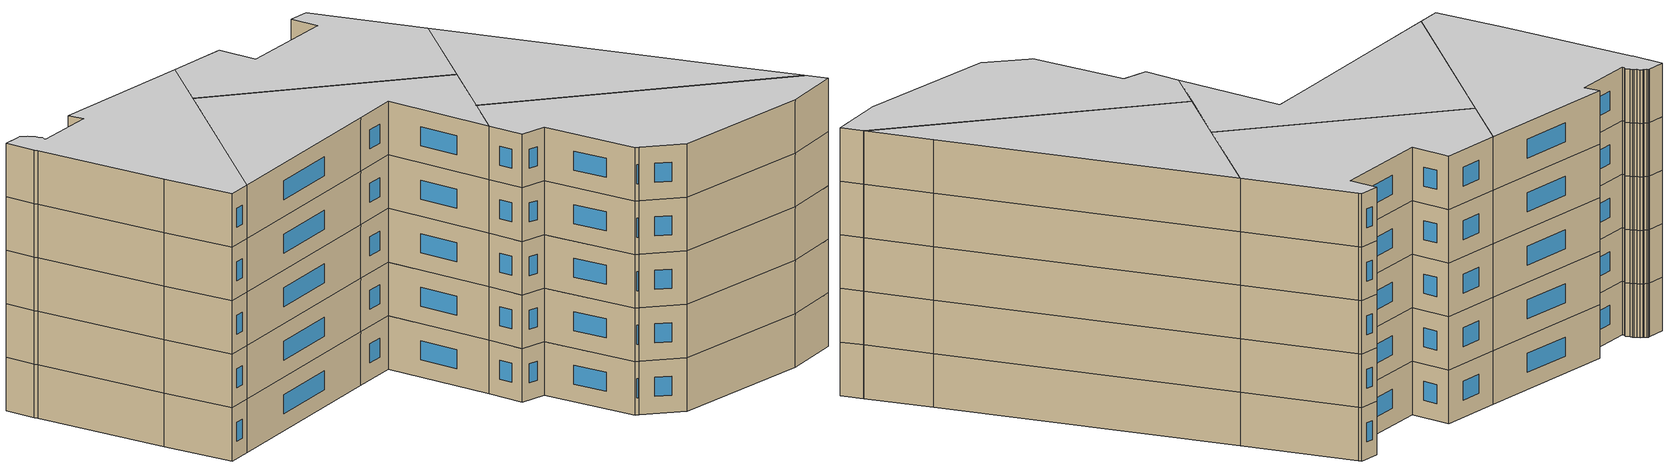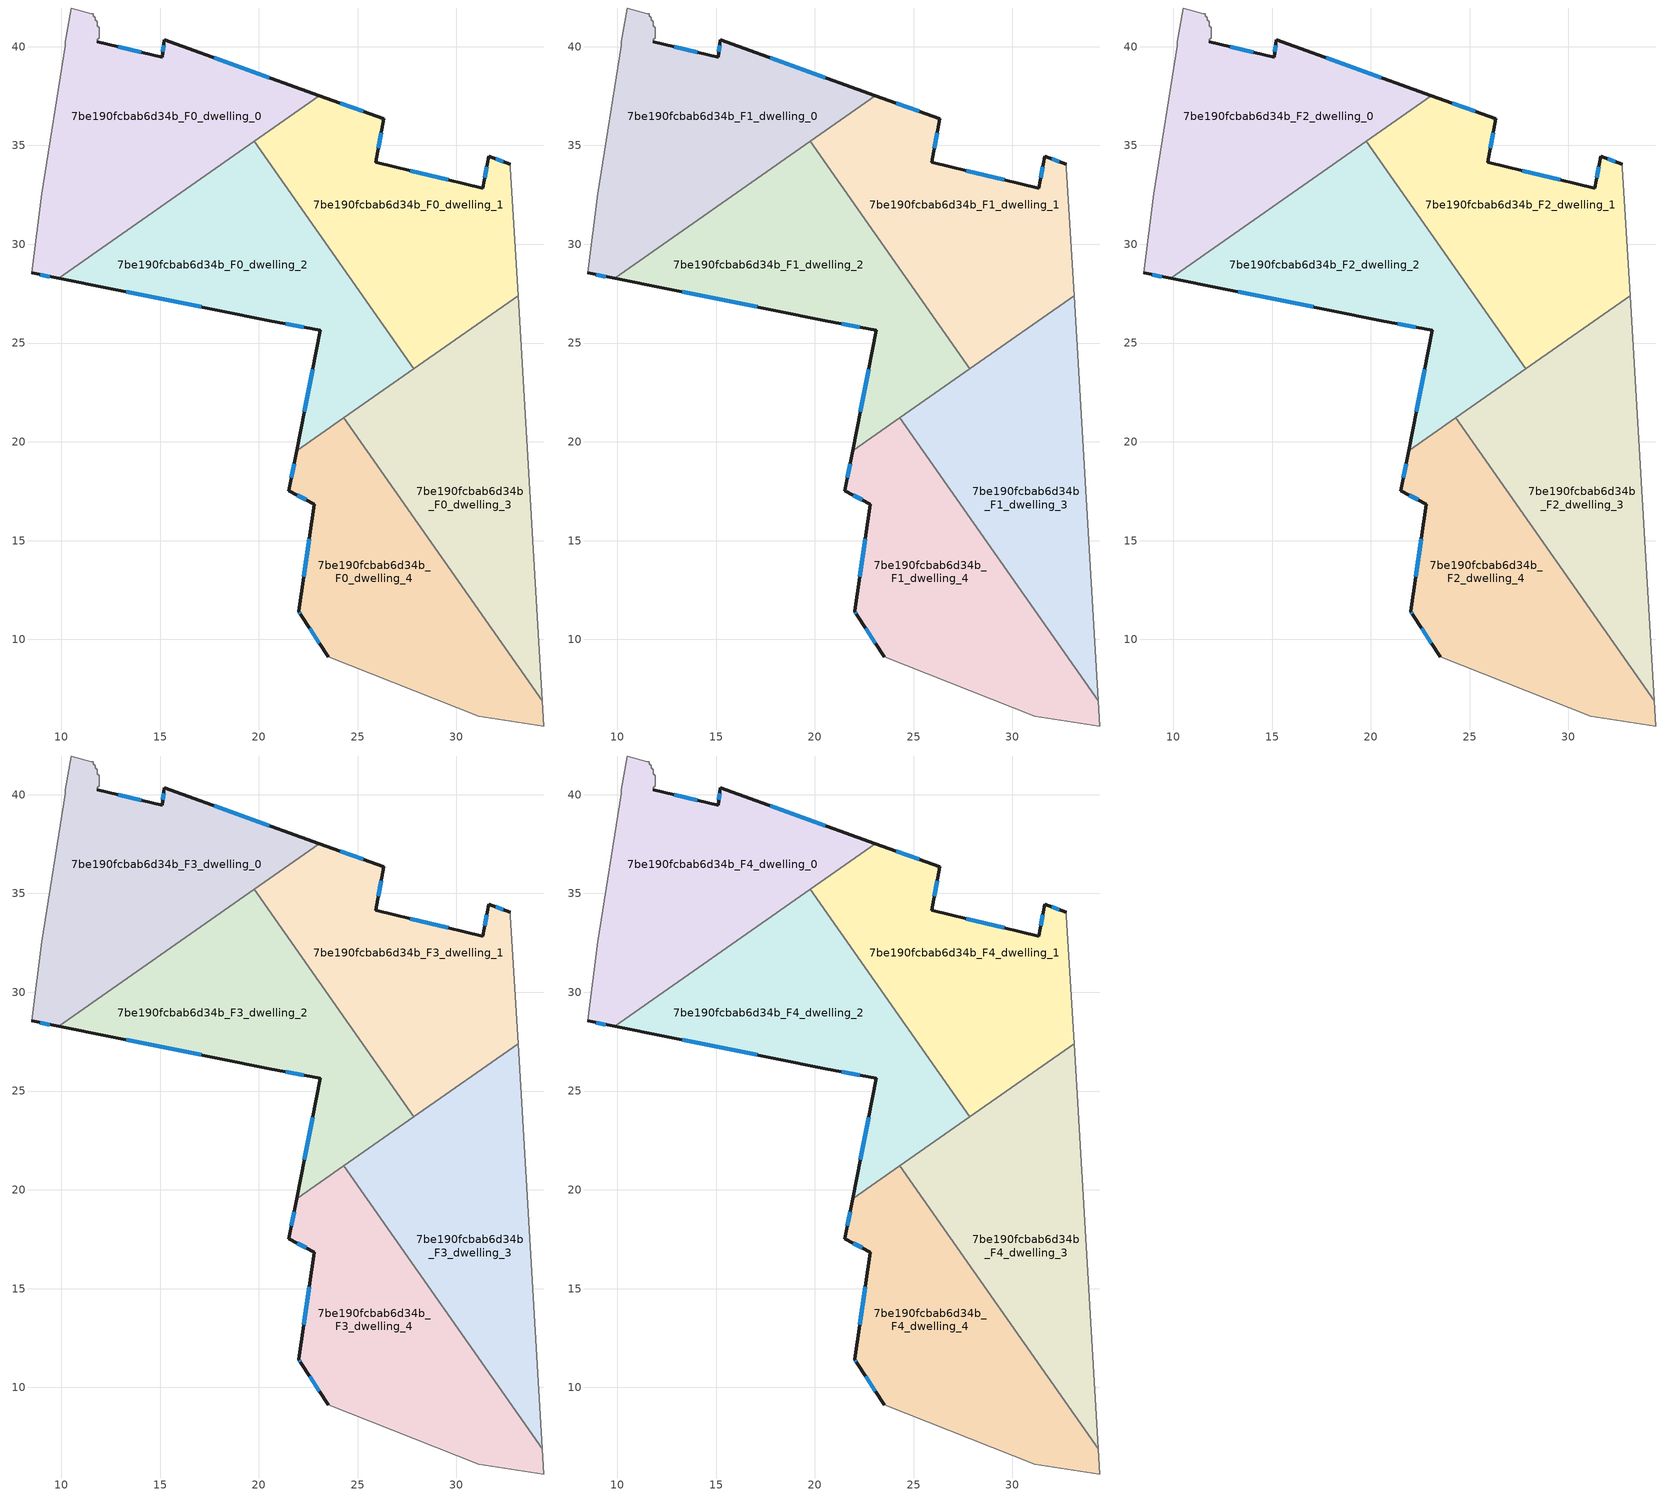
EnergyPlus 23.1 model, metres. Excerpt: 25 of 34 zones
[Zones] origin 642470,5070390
7be190fcbab6d34b_F0_dwelling_0
 floor ground (EU_floor_Construction): 23.06,37.52 9.87,28.27 8.51,28.55 9.01,32.55 10.21,40.05 10.21,40.25 10.51,41.96 11.52,41.66 11.61,41.66 11.61,41.55 11.71,41.45 11.71,41.35 11.81,41.25 11.81,41.05 11.91,40.95 11.91,40.85 11.92,40.75 11.92,40.45 11.81,40.35 11.81,40.25 15.12,39.45 15.22,40.35 z0
 wall outside (EU_wall_Construction): 23.06,37.52 15.22,40.35 15.12,39.45 11.81,40.25 / 8.51,28.55 9.87,28.27 z0:3
 wall adiabatic (EU_wall_Construction): 11.81,40.25 11.81,40.35 11.92,40.45 11.92,40.75 11.91,40.85 11.91,40.95 11.81,41.05 11.81,41.25 11.71,41.35 11.71,41.45 11.61,41.55 11.61,41.66 11.52,41.66 10.51,41.96 10.21,40.25 10.21,40.05 9.01,32.55 8.51,28.55 z0:3
 wall to 7be190fcbab6d34b_F0_dwelling_2 (EU_wall_Construction): 9.87,28.27 19.78,35.22 z0:3
 wall to 7be190fcbab6d34b_F0_dwelling_1 (EU_wall_Construction): 19.78,35.22 23.06,37.52 z0:3
 window (EU_Window_Construction): 14.05,39.71 12.88,39.99 / 15.18,40.06 15.15,39.74 / 20.53,38.43 17.75,39.44 / 8.95,28.46 9.43,28.36 z0.97:2.03
7be190fcbab6d34b_F0_dwelling_1
 floor ground (EU_floor_Construction): 31.63,34.44 32.73,34.04 32.73,33.84 33.12,27.4 27.84,23.71 19.78,35.22 23.06,37.52 26.32,36.35 25.92,34.14 31.33,32.84 z0
 wall outside (EU_wall_Construction): 32.73,34.04 31.63,34.44 31.33,32.84 25.92,34.14 26.32,36.35 23.06,37.52 z0:3
 wall adiabatic (EU_wall_Construction): 33.12,27.4 32.73,33.84 32.73,34.04 z0:3
 wall to 7be190fcbab6d34b_F0_dwelling_2 (EU_wall_Construction): 19.78,35.22 27.84,23.71 z0:3
 wall to 7be190fcbab6d34b_F0_dwelling_3 (EU_wall_Construction): 27.84,23.71 33.12,27.4 z0:3
 window (EU_Window_Construction): 29.58,33.26 27.67,33.73 / 31.53,33.93 31.42,33.36 / 32.37,34.17 31.98,34.31 / 25.27,36.73 24.12,37.14 / 26.05,34.85 26.19,35.64 z0.97:2.03
7be190fcbab6d34b_F0_dwelling_2
 floor ground (EU_floor_Construction): 19.78,35.22 27.84,23.71 21.91,19.55 23.12,25.64 20.52,26.14 9.87,28.27 z0
 wall outside (EU_wall_Construction): 9.87,28.27 20.52,26.14 23.12,25.64 21.91,19.55 z0:3
 wall to 7be190fcbab6d34b_F0_dwelling_4 (EU_wall_Construction): 21.91,19.55 24.31,21.23 z0:3
 wall to 7be190fcbab6d34b_F0_dwelling_3 (EU_wall_Construction): 24.31,21.23 27.84,23.71 z0:3
 window (EU_Window_Construction): 21.36,25.98 22.28,25.8 / 13.3,27.59 17.08,26.83 / 22.73,23.68 22.3,21.52 z0.97:2.03
7be190fcbab6d34b_F0_dwelling_3
 floor ground (EU_floor_Construction): 33.12,27.4 34.12,10.73 34.34,6.91 24.31,21.23 z0
 wall adiabatic (EU_wall_Construction): 34.34,6.91 34.12,10.73 33.12,27.4 z0:3
 wall to 7be190fcbab6d34b_F0_dwelling_4 (EU_wall_Construction): 24.31,21.23 34.34,6.91 z0:3
7be190fcbab6d34b_F0_dwelling_4
 floor ground (EU_floor_Construction): 24.31,21.23 34.34,6.91 34.42,5.62 31.12,6.12 23.51,9.13 22.12,11.26 22.01,11.43 22.82,16.83 21.52,17.53 21.91,19.55 z0
 wall outside (EU_wall_Construction): 21.91,19.55 21.52,17.53 22.82,16.83 22.01,11.43 22.12,11.26 23.51,9.13 z0:3
 wall adiabatic (EU_wall_Construction): 23.51,9.13 31.12,6.12 34.42,5.62 34.34,6.91 z0:3
 window (EU_Window_Construction): 22.57,10.57 23.07,9.82 / 22.05,11.37 22.09,11.31 / 22.56,15.09 22.27,13.17 / 21.93,17.31 22.4,17.06 / 21.79,18.9 21.64,18.19 z0.97:2.03
7be190fcbab6d34b_F1_dwelling_0
 floor to 7be190fcbab6d34b_F0_dwelling_0 (EU_floor_Construction): 23.06,37.52 9.87,28.27 8.51,28.55 9.01,32.55 10.21,40.05 10.21,40.25 10.51,41.96 11.52,41.66 11.61,41.66 11.61,41.55 11.71,41.45 11.71,41.35 11.81,41.25 11.81,41.05 11.91,40.95 11.91,40.85 11.92,40.75 11.92,40.45 11.81,40.35 11.81,40.25 15.12,39.45 15.22,40.35 z3
 wall outside (EU_wall_Construction): 23.06,37.52 15.22,40.35 15.12,39.45 11.81,40.25 / 8.51,28.55 9.87,28.27 z3:6
 wall adiabatic (EU_wall_Construction): 11.81,40.25 11.81,40.35 11.92,40.45 11.92,40.75 11.91,40.85 11.91,40.95 11.81,41.05 11.81,41.25 11.71,41.35 11.71,41.45 11.61,41.55 11.61,41.66 11.52,41.66 10.51,41.96 10.21,40.25 10.21,40.05 9.01,32.55 8.51,28.55 z3:6
 wall to 7be190fcbab6d34b_F1_dwelling_2 (EU_wall_Construction): 9.87,28.27 19.78,35.22 z3:6
 wall to 7be190fcbab6d34b_F1_dwelling_1 (EU_wall_Construction): 19.78,35.22 23.06,37.52 z3:6
 window (EU_Window_Construction): 14.05,39.71 12.88,39.99 / 15.18,40.06 15.15,39.74 / 20.53,38.43 17.75,39.44 / 8.95,28.46 9.43,28.36 z3.97:5.03
7be190fcbab6d34b_F1_dwelling_1
 floor to 7be190fcbab6d34b_F0_dwelling_1 (EU_floor_Construction): 31.63,34.44 32.73,34.04 32.73,33.84 33.12,27.4 27.84,23.71 19.78,35.22 23.06,37.52 26.32,36.35 25.92,34.14 31.33,32.84 z3
 wall outside (EU_wall_Construction): 32.73,34.04 31.63,34.44 31.33,32.84 25.92,34.14 26.32,36.35 23.06,37.52 z3:6
 wall adiabatic (EU_wall_Construction): 33.12,27.4 32.73,33.84 32.73,34.04 z3:6
 wall to 7be190fcbab6d34b_F1_dwelling_2 (EU_wall_Construction): 19.78,35.22 27.84,23.71 z3:6
 wall to 7be190fcbab6d34b_F1_dwelling_3 (EU_wall_Construction): 27.84,23.71 33.12,27.4 z3:6
 window (EU_Window_Construction): 29.58,33.26 27.67,33.73 / 31.53,33.93 31.42,33.36 / 32.37,34.17 31.98,34.31 / 25.27,36.73 24.12,37.14 / 26.05,34.85 26.19,35.64 z3.97:5.03
7be190fcbab6d34b_F1_dwelling_2
 floor to 7be190fcbab6d34b_F0_dwelling_2 (EU_floor_Construction): 19.78,35.22 27.84,23.71 21.91,19.55 23.12,25.64 20.52,26.14 9.87,28.27 z3
 wall outside (EU_wall_Construction): 9.87,28.27 20.52,26.14 23.12,25.64 21.91,19.55 z3:6
 wall to 7be190fcbab6d34b_F1_dwelling_4 (EU_wall_Construction): 21.91,19.55 24.31,21.23 z3:6
 wall to 7be190fcbab6d34b_F1_dwelling_3 (EU_wall_Construction): 24.31,21.23 27.84,23.71 z3:6
 window (EU_Window_Construction): 21.36,25.98 22.28,25.8 / 13.3,27.59 17.08,26.83 / 22.73,23.68 22.3,21.52 z3.97:5.03
7be190fcbab6d34b_F1_dwelling_3
 floor to 7be190fcbab6d34b_F0_dwelling_3 (EU_floor_Construction): 33.12,27.4 34.12,10.73 34.34,6.91 24.31,21.23 z3
 wall adiabatic (EU_wall_Construction): 34.34,6.91 34.12,10.73 33.12,27.4 z3:6
 wall to 7be190fcbab6d34b_F1_dwelling_4 (EU_wall_Construction): 24.31,21.23 34.34,6.91 z3:6
7be190fcbab6d34b_F1_dwelling_4
 floor to 7be190fcbab6d34b_F0_dwelling_4 (EU_floor_Construction): 24.31,21.23 34.34,6.91 34.42,5.62 31.12,6.12 23.51,9.13 22.12,11.26 22.01,11.43 22.82,16.83 21.52,17.53 21.91,19.55 z3
 wall outside (EU_wall_Construction): 21.91,19.55 21.52,17.53 22.82,16.83 22.01,11.43 22.12,11.26 23.51,9.13 z3:6
 wall adiabatic (EU_wall_Construction): 23.51,9.13 31.12,6.12 34.42,5.62 34.34,6.91 z3:6
 window (EU_Window_Construction): 22.57,10.57 23.07,9.82 / 22.05,11.37 22.09,11.31 / 22.56,15.09 22.27,13.17 / 21.93,17.31 22.4,17.06 / 21.79,18.9 21.64,18.19 z3.97:5.03
7be190fcbab6d34b_F2_dwelling_0
 floor to 7be190fcbab6d34b_F1_dwelling_0 (EU_floor_Construction): 23.06,37.52 9.87,28.27 8.51,28.55 9.01,32.55 10.21,40.05 10.21,40.25 10.51,41.96 11.52,41.66 11.61,41.66 11.61,41.55 11.71,41.45 11.71,41.35 11.81,41.25 11.81,41.05 11.91,40.95 11.91,40.85 11.92,40.75 11.92,40.45 11.81,40.35 11.81,40.25 15.12,39.45 15.22,40.35 z6
 wall outside (EU_wall_Construction): 23.06,37.52 15.22,40.35 15.12,39.45 11.81,40.25 / 8.51,28.55 9.87,28.27 z6:9
 wall adiabatic (EU_wall_Construction): 11.81,40.25 11.81,40.35 11.92,40.45 11.92,40.75 11.91,40.85 11.91,40.95 11.81,41.05 11.81,41.25 11.71,41.35 11.71,41.45 11.61,41.55 11.61,41.66 11.52,41.66 10.51,41.96 10.21,40.25 10.21,40.05 9.01,32.55 8.51,28.55 z6:9
 wall to 7be190fcbab6d34b_F2_dwelling_2 (EU_wall_Construction): 9.87,28.27 19.78,35.22 z6:9
 wall to 7be190fcbab6d34b_F2_dwelling_1 (EU_wall_Construction): 19.78,35.22 23.06,37.52 z6:9
 window (EU_Window_Construction): 14.05,39.71 12.88,39.99 / 15.18,40.06 15.15,39.74 / 20.53,38.43 17.75,39.44 / 8.95,28.46 9.43,28.36 z6.97:8.03
7be190fcbab6d34b_F2_dwelling_1
 floor to 7be190fcbab6d34b_F1_dwelling_1 (EU_floor_Construction): 31.63,34.44 32.73,34.04 32.73,33.84 33.12,27.4 27.84,23.71 19.78,35.22 23.06,37.52 26.32,36.35 25.92,34.14 31.33,32.84 z6
 wall outside (EU_wall_Construction): 32.73,34.04 31.63,34.44 31.33,32.84 25.92,34.14 26.32,36.35 23.06,37.52 z6:9
 wall adiabatic (EU_wall_Construction): 33.12,27.4 32.73,33.84 32.73,34.04 z6:9
 wall to 7be190fcbab6d34b_F2_dwelling_2 (EU_wall_Construction): 19.78,35.22 27.84,23.71 z6:9
 wall to 7be190fcbab6d34b_F2_dwelling_3 (EU_wall_Construction): 27.84,23.71 33.12,27.4 z6:9
 window (EU_Window_Construction): 29.58,33.26 27.67,33.73 / 31.53,33.93 31.42,33.36 / 32.37,34.17 31.98,34.31 / 25.27,36.73 24.12,37.14 / 26.05,34.85 26.19,35.64 z6.97:8.03
7be190fcbab6d34b_F2_dwelling_2
 floor to 7be190fcbab6d34b_F1_dwelling_2 (EU_floor_Construction): 19.78,35.22 27.84,23.71 21.91,19.55 23.12,25.64 20.52,26.14 9.87,28.27 z6
 wall outside (EU_wall_Construction): 9.87,28.27 20.52,26.14 23.12,25.64 21.91,19.55 z6:9
 wall to 7be190fcbab6d34b_F2_dwelling_4 (EU_wall_Construction): 21.91,19.55 24.31,21.23 z6:9
 wall to 7be190fcbab6d34b_F2_dwelling_3 (EU_wall_Construction): 24.31,21.23 27.84,23.71 z6:9
 window (EU_Window_Construction): 21.36,25.98 22.28,25.8 / 13.3,27.59 17.08,26.83 / 22.73,23.68 22.3,21.52 z6.97:8.03
7be190fcbab6d34b_F2_dwelling_3
 floor to 7be190fcbab6d34b_F1_dwelling_3 (EU_floor_Construction): 33.12,27.4 34.12,10.73 34.34,6.91 24.31,21.23 z6
 wall adiabatic (EU_wall_Construction): 34.34,6.91 34.12,10.73 33.12,27.4 z6:9
 wall to 7be190fcbab6d34b_F2_dwelling_4 (EU_wall_Construction): 24.31,21.23 34.34,6.91 z6:9
7be190fcbab6d34b_F2_dwelling_4
 floor to 7be190fcbab6d34b_F1_dwelling_4 (EU_floor_Construction): 24.31,21.23 34.34,6.91 34.42,5.62 31.12,6.12 23.51,9.13 22.12,11.26 22.01,11.43 22.82,16.83 21.52,17.53 21.91,19.55 z6
 wall outside (EU_wall_Construction): 21.91,19.55 21.52,17.53 22.82,16.83 22.01,11.43 22.12,11.26 23.51,9.13 z6:9
 wall adiabatic (EU_wall_Construction): 23.51,9.13 31.12,6.12 34.42,5.62 34.34,6.91 z6:9
 window (EU_Window_Construction): 22.57,10.57 23.07,9.82 / 22.05,11.37 22.09,11.31 / 22.56,15.09 22.27,13.17 / 21.93,17.31 22.4,17.06 / 21.79,18.9 21.64,18.19 z6.97:8.03
7be190fcbab6d34b_F3_dwelling_0
 floor to 7be190fcbab6d34b_F2_dwelling_0 (EU_floor_Construction): 23.06,37.52 9.87,28.27 8.51,28.55 9.01,32.55 10.21,40.05 10.21,40.25 10.51,41.96 11.52,41.66 11.61,41.66 11.61,41.55 11.71,41.45 11.71,41.35 11.81,41.25 11.81,41.05 11.91,40.95 11.91,40.85 11.92,40.75 11.92,40.45 11.81,40.35 11.81,40.25 15.12,39.45 15.22,40.35 z9
 wall outside (EU_wall_Construction): 23.06,37.52 15.22,40.35 15.12,39.45 11.81,40.25 / 8.51,28.55 9.87,28.27 z9:12
 wall adiabatic (EU_wall_Construction): 11.81,40.25 11.81,40.35 11.92,40.45 11.92,40.75 11.91,40.85 11.91,40.95 11.81,41.05 11.81,41.25 11.71,41.35 11.71,41.45 11.61,41.55 11.61,41.66 11.52,41.66 10.51,41.96 10.21,40.25 10.21,40.05 9.01,32.55 8.51,28.55 z9:12
 wall to 7be190fcbab6d34b_F3_dwelling_2 (EU_wall_Construction): 9.87,28.27 19.78,35.22 z9:12
 wall to 7be190fcbab6d34b_F3_dwelling_1 (EU_wall_Construction): 19.78,35.22 23.06,37.52 z9:12
 window (EU_Window_Construction): 14.05,39.71 12.88,39.99 / 15.18,40.06 15.15,39.74 / 20.53,38.43 17.75,39.44 / 8.95,28.46 9.43,28.36 z9.97:11.03
7be190fcbab6d34b_F3_dwelling_1
 floor to 7be190fcbab6d34b_F2_dwelling_1 (EU_floor_Construction): 31.63,34.44 32.73,34.04 32.73,33.84 33.12,27.4 27.84,23.71 19.78,35.22 23.06,37.52 26.32,36.35 25.92,34.14 31.33,32.84 z9
 wall outside (EU_wall_Construction): 32.73,34.04 31.63,34.44 31.33,32.84 25.92,34.14 26.32,36.35 23.06,37.52 z9:12
 wall adiabatic (EU_wall_Construction): 33.12,27.4 32.73,33.84 32.73,34.04 z9:12
 wall to 7be190fcbab6d34b_F3_dwelling_2 (EU_wall_Construction): 19.78,35.22 27.84,23.71 z9:12
 wall to 7be190fcbab6d34b_F3_dwelling_3 (EU_wall_Construction): 27.84,23.71 33.12,27.4 z9:12
 window (EU_Window_Construction): 29.58,33.26 27.67,33.73 / 31.53,33.93 31.42,33.36 / 32.37,34.17 31.98,34.31 / 25.27,36.73 24.12,37.14 / 26.05,34.85 26.19,35.64 z9.97:11.03
7be190fcbab6d34b_F3_dwelling_2
 floor to 7be190fcbab6d34b_F2_dwelling_2 (EU_floor_Construction): 19.78,35.22 27.84,23.71 21.91,19.55 23.12,25.64 20.52,26.14 9.87,28.27 z9
 wall outside (EU_wall_Construction): 9.87,28.27 20.52,26.14 23.12,25.64 21.91,19.55 z9:12
 wall to 7be190fcbab6d34b_F3_dwelling_4 (EU_wall_Construction): 21.91,19.55 24.31,21.23 z9:12
 wall to 7be190fcbab6d34b_F3_dwelling_3 (EU_wall_Construction): 24.31,21.23 27.84,23.71 z9:12
 window (EU_Window_Construction): 21.36,25.98 22.28,25.8 / 13.3,27.59 17.08,26.83 / 22.73,23.68 22.3,21.52 z9.97:11.03
7be190fcbab6d34b_F3_dwelling_3
 floor to 7be190fcbab6d34b_F2_dwelling_3 (EU_floor_Construction): 33.12,27.4 34.12,10.73 34.34,6.91 24.31,21.23 z9
 wall adiabatic (EU_wall_Construction): 34.34,6.91 34.12,10.73 33.12,27.4 z9:12
 wall to 7be190fcbab6d34b_F3_dwelling_4 (EU_wall_Construction): 24.31,21.23 34.34,6.91 z9:12
7be190fcbab6d34b_F3_dwelling_4
 floor to 7be190fcbab6d34b_F2_dwelling_4 (EU_floor_Construction): 24.31,21.23 34.34,6.91 34.42,5.62 31.12,6.12 23.51,9.13 22.12,11.26 22.01,11.43 22.82,16.83 21.52,17.53 21.91,19.55 z9
 wall outside (EU_wall_Construction): 21.91,19.55 21.52,17.53 22.82,16.83 22.01,11.43 22.12,11.26 23.51,9.13 z9:12
 wall adiabatic (EU_wall_Construction): 23.51,9.13 31.12,6.12 34.42,5.62 34.34,6.91 z9:12
 window (EU_Window_Construction): 22.57,10.57 23.07,9.82 / 22.05,11.37 22.09,11.31 / 22.56,15.09 22.27,13.17 / 21.93,17.31 22.4,17.06 / 21.79,18.9 21.64,18.19 z9.97:11.03
7be190fcbab6d34b_F4_dwelling_0
 floor to 7be190fcbab6d34b_F3_dwelling_0 (EU_floor_Construction): 23.06,37.52 9.87,28.27 8.51,28.55 9.01,32.55 10.21,40.05 10.21,40.25 10.51,41.96 11.52,41.66 11.61,41.66 11.61,41.55 11.71,41.45 11.71,41.35 11.81,41.25 11.81,41.05 11.91,40.95 11.91,40.85 11.92,40.75 11.92,40.45 11.81,40.35 11.81,40.25 15.12,39.45 15.22,40.35 z12
 wall outside (EU_wall_Construction): 23.06,37.52 15.22,40.35 15.12,39.45 11.81,40.25 / 8.51,28.55 9.87,28.27 z12:15
 wall adiabatic (EU_wall_Construction): 11.81,40.25 11.81,40.35 11.92,40.45 11.92,40.75 11.91,40.85 11.91,40.95 11.81,41.05 11.81,41.25 11.71,41.35 11.71,41.45 11.61,41.55 11.61,41.66 11.52,41.66 10.51,41.96 10.21,40.25 10.21,40.05 9.01,32.55 8.51,28.55 z12:15
 wall to 7be190fcbab6d34b_F4_dwelling_2 (EU_wall_Construction): 9.87,28.27 19.78,35.22 z12:15
 wall to 7be190fcbab6d34b_F4_dwelling_1 (EU_wall_Construction): 19.78,35.22 23.06,37.52 z12:15
 window (EU_Window_Construction): 14.05,39.71 12.88,39.99 / 15.18,40.06 15.15,39.74 / 20.53,38.43 17.75,39.44 / 8.95,28.46 9.43,28.36 z12.97:14.03
 ceiling to 7be190fcbab6d34b_F5_dwelling_0 (EU_floor_Construction): 23.06,37.52 15.22,40.35 15.12,39.45 11.81,40.25 11.81,40.35 11.92,40.45 11.92,40.75 11.91,40.85 11.91,40.95 11.81,41.05 11.81,41.25 11.71,41.35 11.71,41.45 11.61,41.55 11.61,41.66 11.52,41.66 10.51,41.96 10.21,40.25 10.21,40.05 9.01,32.55 8.51,28.55 9.87,28.27 z15
7be190fcbab6d34b_F4_dwelling_1
 floor to 7be190fcbab6d34b_F3_dwelling_1 (EU_floor_Construction): 31.63,34.44 32.73,34.04 32.73,33.84 33.12,27.4 27.84,23.71 19.78,35.22 23.06,37.52 26.32,36.35 25.92,34.14 31.33,32.84 z12
 wall outside (EU_wall_Construction): 32.73,34.04 31.63,34.44 31.33,32.84 25.92,34.14 26.32,36.35 23.06,37.52 z12:15
 wall adiabatic (EU_wall_Construction): 33.12,27.4 32.73,33.84 32.73,34.04 z12:15
 wall to 7be190fcbab6d34b_F4_dwelling_2 (EU_wall_Construction): 19.78,35.22 27.84,23.71 z12:15
 wall to 7be190fcbab6d34b_F4_dwelling_3 (EU_wall_Construction): 27.84,23.71 33.12,27.4 z12:15
 window (EU_Window_Construction): 29.58,33.26 27.67,33.73 / 31.53,33.93 31.42,33.36 / 32.37,34.17 31.98,34.31 / 25.27,36.73 24.12,37.14 / 26.05,34.85 26.19,35.64 z12.97:14.03
 ceiling to 7be190fcbab6d34b_F5_dwelling_1 (EU_floor_Construction): 33.12,27.4 32.73,33.84 32.73,34.04 31.63,34.44 31.33,32.84 25.92,34.14 26.32,36.35 23.06,37.52 19.78,35.22 27.84,23.71 z15
7be190fcbab6d34b_F4_dwelling_2
 floor to 7be190fcbab6d34b_F3_dwelling_2 (EU_floor_Construction): 19.78,35.22 27.84,23.71 21.91,19.55 23.12,25.64 20.52,26.14 9.87,28.27 z12
 wall outside (EU_wall_Construction): 9.87,28.27 20.52,26.14 23.12,25.64 21.91,19.55 z12:15
 wall to 7be190fcbab6d34b_F4_dwelling_4 (EU_wall_Construction): 21.91,19.55 24.31,21.23 z12:15
 wall to 7be190fcbab6d34b_F4_dwelling_3 (EU_wall_Construction): 24.31,21.23 27.84,23.71 z12:15
 window (EU_Window_Construction): 21.36,25.98 22.28,25.8 / 13.3,27.59 17.08,26.83 / 22.73,23.68 22.3,21.52 z12.97:14.03
 ceiling to 7be190fcbab6d34b_F5_dwelling_2 (EU_floor_Construction): 27.84,23.71 19.78,35.22 9.87,28.27 20.52,26.14 23.12,25.64 21.91,19.55 z15
7be190fcbab6d34b_F4_dwelling_3
 floor to 7be190fcbab6d34b_F3_dwelling_3 (EU_floor_Construction): 33.12,27.4 34.12,10.73 34.34,6.91 24.31,21.23 z12
 wall adiabatic (EU_wall_Construction): 34.34,6.91 34.12,10.73 33.12,27.4 z12:15
 wall to 7be190fcbab6d34b_F4_dwelling_4 (EU_wall_Construction): 24.31,21.23 34.34,6.91 z12:15
 ceiling to 7be190fcbab6d34b_F5_dwelling_3 (EU_floor_Construction): 34.34,6.91 34.12,10.73 33.12,27.4 24.31,21.23 z15
7be190fcbab6d34b_F4_dwelling_4
 floor to 7be190fcbab6d34b_F3_dwelling_4 (EU_floor_Construction): 24.31,21.23 34.34,6.91 34.42,5.62 31.12,6.12 23.51,9.13 22.12,11.26 22.01,11.43 22.82,16.83 21.52,17.53 21.91,19.55 z12
 wall outside (EU_wall_Construction): 21.91,19.55 21.52,17.53 22.82,16.83 22.01,11.43 22.12,11.26 23.51,9.13 z12:15
 wall adiabatic (EU_wall_Construction): 23.51,9.13 31.12,6.12 34.42,5.62 34.34,6.91 z12:15
 window (EU_Window_Construction): 22.57,10.57 23.07,9.82 / 22.05,11.37 22.09,11.31 / 22.56,15.09 22.27,13.17 / 21.93,17.31 22.4,17.06 / 21.79,18.9 21.64,18.19 z12.97:14.03
 ceiling to 7be190fcbab6d34b_F5_dwelling_4 (EU_floor_Construction): 34.42,5.62 34.34,6.91 24.31,21.23 21.91,19.55 21.52,17.53 22.82,16.83 22.01,11.43 22.12,11.26 23.51,9.13 31.12,6.12 z15
[Building]
EU S2 Campaign: North Axis=0; Terrain=City; Solar Distribution=FullExterior
[Site:Location]
Lyon-Bron: Latitude=45.75; Longitude=5; Time Zone=1; Elevation=198
[SizingPeriod:WeatherFileDays]
AnnualSizingPeriod: Begin Month=1; Begin Day of Month=1; End Month=12; End Day of Month=31; Day of Week for Start Day=Monday; Use Weather File Daylight Saving Period=No; Use Weather File Rain and Snow Indicators=No
[MATERIAL]
EU_InternalMass_Material: Roughness=MediumRough; Thickness=0.1; Conductivity=1; Density=1800; Specific Heat=900; Thermal Absorptance=0.9; Solar Absorptance=0.7; Visible Absorptance=0.7
[MATERIAL:NOMASS] Roughness=MediumRough; Thermal Absorptance=0.9; Solar Absorptance=0.7; Visible Absorptance=0.7
Name | Thermal Resistance
EU_wall_NoMass | 1.1366
EU_floor_NoMass | 1.85445
[WINDOWMATERIAL:SIMPLEGLAZINGSYSTEM]
EU_Window_SimpleGlazing: UFactor=2.60161; Solar Heat Gain Coefficient=0.76; Visible Transmittance=0.76
[CONSTRUCTION]
EU_wall_Construction: EU_wall_NoMass
EU_floor_Construction: EU_floor_NoMass
EU_InternalMass_Construction: EU_InternalMass_Material
EU_Window_Construction: EU_Window_SimpleGlazing
[ZONE] Type=1; Multiplier=1; Ceiling Height=autocalculate; Floor Area=autocalculate; Part of Total Floor Area=Yes
Name | Volume
7be190fcbab6d34b_F0_dwelling_0; 7be190fcbab6d34b_F1_dwelling_0; 7be190fcbab6d34b_F2_dwelling_0; 7be190fcbab6d34b_F3_dwelling_0; 7be190fcbab6d34b_F4_dwelling_0 | 282.303
7be190fcbab6d34b_F0_dwelling_1; 7be190fcbab6d34b_F1_dwelling_1; 7be190fcbab6d34b_F2_dwelling_1; 7be190fcbab6d34b_F3_dwelling_1; 7be190fcbab6d34b_F4_dwelling_1 | 282.285
7be190fcbab6d34b_F0_dwelling_2; 7be190fcbab6d34b_F1_dwelling_2; 7be190fcbab6d34b_F2_dwelling_2; 7be190fcbab6d34b_F3_dwelling_2; 7be190fcbab6d34b_F4_dwelling_2 | 282.275
7be190fcbab6d34b_F0_dwelling_3; 7be190fcbab6d34b_F1_dwelling_3; 7be190fcbab6d34b_F2_dwelling_3; 7be190fcbab6d34b_F3_dwelling_3; 7be190fcbab6d34b_F4_dwelling_3 | 282.281
7be190fcbab6d34b_F0_dwelling_4; 7be190fcbab6d34b_F1_dwelling_4; 7be190fcbab6d34b_F2_dwelling_4; 7be190fcbab6d34b_F3_dwelling_4; 7be190fcbab6d34b_F4_dwelling_4 | 282.326
[INTERNALMASS] Construction=EU_InternalMass_Construction
Name | Zone or ZoneList | Surface Area
7be190fcbab6d34b_F0_dwelling_0_EU_InternalMass | 7be190fcbab6d34b_F0_dwelling_0 | 94.1013
7be190fcbab6d34b_F0_dwelling_1_EU_InternalMass | 7be190fcbab6d34b_F0_dwelling_1 | 94.0954
7be190fcbab6d34b_F0_dwelling_2_EU_InternalMass | 7be190fcbab6d34b_F0_dwelling_2 | 94.0947
7be190fcbab6d34b_F0_dwelling_3_EU_InternalMass | 7be190fcbab6d34b_F0_dwelling_3 | 94.0976
7be190fcbab6d34b_F0_dwelling_4_EU_InternalMass | 7be190fcbab6d34b_F0_dwelling_4 | 94.1087
7be190fcbab6d34b_F1_dwelling_0_EU_InternalMass | 7be190fcbab6d34b_F1_dwelling_0 | 94.1013
7be190fcbab6d34b_F1_dwelling_1_EU_InternalMass | 7be190fcbab6d34b_F1_dwelling_1 | 94.0954
7be190fcbab6d34b_F1_dwelling_2_EU_InternalMass | 7be190fcbab6d34b_F1_dwelling_2 | 94.0947
7be190fcbab6d34b_F1_dwelling_3_EU_InternalMass | 7be190fcbab6d34b_F1_dwelling_3 | 94.0976
7be190fcbab6d34b_F1_dwelling_4_EU_InternalMass | 7be190fcbab6d34b_F1_dwelling_4 | 94.1087
7be190fcbab6d34b_F2_dwelling_0_EU_InternalMass | 7be190fcbab6d34b_F2_dwelling_0 | 94.1013
7be190fcbab6d34b_F2_dwelling_1_EU_InternalMass | 7be190fcbab6d34b_F2_dwelling_1 | 94.0954
7be190fcbab6d34b_F2_dwelling_2_EU_InternalMass | 7be190fcbab6d34b_F2_dwelling_2 | 94.0947
7be190fcbab6d34b_F2_dwelling_3_EU_InternalMass | 7be190fcbab6d34b_F2_dwelling_3 | 94.0976
7be190fcbab6d34b_F2_dwelling_4_EU_InternalMass | 7be190fcbab6d34b_F2_dwelling_4 | 94.1087
7be190fcbab6d34b_F3_dwelling_0_EU_InternalMass | 7be190fcbab6d34b_F3_dwelling_0 | 94.1013
7be190fcbab6d34b_F3_dwelling_1_EU_InternalMass | 7be190fcbab6d34b_F3_dwelling_1 | 94.0954
7be190fcbab6d34b_F3_dwelling_2_EU_InternalMass | 7be190fcbab6d34b_F3_dwelling_2 | 94.0947
7be190fcbab6d34b_F3_dwelling_3_EU_InternalMass | 7be190fcbab6d34b_F3_dwelling_3 | 94.0976
7be190fcbab6d34b_F3_dwelling_4_EU_InternalMass | 7be190fcbab6d34b_F3_dwelling_4 | 94.1087
7be190fcbab6d34b_F4_dwelling_0_EU_InternalMass | 7be190fcbab6d34b_F4_dwelling_0 | 94.1013
7be190fcbab6d34b_F4_dwelling_1_EU_InternalMass | 7be190fcbab6d34b_F4_dwelling_1 | 94.0954
7be190fcbab6d34b_F4_dwelling_2_EU_InternalMass | 7be190fcbab6d34b_F4_dwelling_2 | 94.0947
7be190fcbab6d34b_F4_dwelling_3_EU_InternalMass | 7be190fcbab6d34b_F4_dwelling_3 | 94.0976
7be190fcbab6d34b_F4_dwelling_4_EU_InternalMass | 7be190fcbab6d34b_F4_dwelling_4 | 94.1087
[OTHEREQUIPMENT] Fuel Type=Electricity; Design Level Calculation Method=Watts/Area; Power per Zone Floor Area=1; Fraction Latent=0; Fraction Radiant=0; Fraction Lost=0; Carbon Dioxide Generation Rate=0; EndUse Subcategory=EU_Step8_InternalGains
Name | Zone or ZoneList or Space or SpaceList | Schedule
EU_Step8_InternalGain_7be190fcbab6d34b_F0_dwelling_0_f000 | 7be190fcbab6d34b_F0_dwelling_0 | EU_Step8_GainSchedule_7be190fcbab6d34b_F0_dwelling_0_f000
EU_Step8_InternalGain_7be190fcbab6d34b_F0_dwelling_1_f000 | 7be190fcbab6d34b_F0_dwelling_1 | EU_Step8_GainSchedule_7be190fcbab6d34b_F0_dwelling_1_f000
EU_Step8_InternalGain_7be190fcbab6d34b_F0_dwelling_2_f000 | 7be190fcbab6d34b_F0_dwelling_2 | EU_Step8_GainSchedule_7be190fcbab6d34b_F0_dwelling_2_f000
EU_Step8_InternalGain_7be190fcbab6d34b_F0_dwelling_3_f000 | 7be190fcbab6d34b_F0_dwelling_3 | EU_Step8_GainSchedule_7be190fcbab6d34b_F0_dwelling_3_f000
EU_Step8_InternalGain_7be190fcbab6d34b_F0_dwelling_4_f000 | 7be190fcbab6d34b_F0_dwelling_4 | EU_Step8_GainSchedule_7be190fcbab6d34b_F0_dwelling_4_f000
EU_Step8_InternalGain_7be190fcbab6d34b_F1_dwelling_0_f000 | 7be190fcbab6d34b_F1_dwelling_0 | EU_Step8_GainSchedule_7be190fcbab6d34b_F1_dwelling_0_f000
EU_Step8_InternalGain_7be190fcbab6d34b_F1_dwelling_1_f000 | 7be190fcbab6d34b_F1_dwelling_1 | EU_Step8_GainSchedule_7be190fcbab6d34b_F1_dwelling_1_f000
EU_Step8_InternalGain_7be190fcbab6d34b_F1_dwelling_2_f000 | 7be190fcbab6d34b_F1_dwelling_2 | EU_Step8_GainSchedule_7be190fcbab6d34b_F1_dwelling_2_f000
EU_Step8_InternalGain_7be190fcbab6d34b_F1_dwelling_3_f000 | 7be190fcbab6d34b_F1_dwelling_3 | EU_Step8_GainSchedule_7be190fcbab6d34b_F1_dwelling_3_f000
EU_Step8_InternalGain_7be190fcbab6d34b_F1_dwelling_4_f000 | 7be190fcbab6d34b_F1_dwelling_4 | EU_Step8_GainSchedule_7be190fcbab6d34b_F1_dwelling_4_f000
EU_Step8_InternalGain_7be190fcbab6d34b_F2_dwelling_0_f000 | 7be190fcbab6d34b_F2_dwelling_0 | EU_Step8_GainSchedule_7be190fcbab6d34b_F2_dwelling_0_f000
EU_Step8_InternalGain_7be190fcbab6d34b_F2_dwelling_1_f000 | 7be190fcbab6d34b_F2_dwelling_1 | EU_Step8_GainSchedule_7be190fcbab6d34b_F2_dwelling_1_f000
EU_Step8_InternalGain_7be190fcbab6d34b_F2_dwelling_2_f000 | 7be190fcbab6d34b_F2_dwelling_2 | EU_Step8_GainSchedule_7be190fcbab6d34b_F2_dwelling_2_f000
EU_Step8_InternalGain_7be190fcbab6d34b_F2_dwelling_3_f000 | 7be190fcbab6d34b_F2_dwelling_3 | EU_Step8_GainSchedule_7be190fcbab6d34b_F2_dwelling_3_f000
EU_Step8_InternalGain_7be190fcbab6d34b_F2_dwelling_4_f000 | 7be190fcbab6d34b_F2_dwelling_4 | EU_Step8_GainSchedule_7be190fcbab6d34b_F2_dwelling_4_f000
EU_Step8_InternalGain_7be190fcbab6d34b_F3_dwelling_0_f000 | 7be190fcbab6d34b_F3_dwelling_0 | EU_Step8_GainSchedule_7be190fcbab6d34b_F3_dwelling_0_f000
EU_Step8_InternalGain_7be190fcbab6d34b_F3_dwelling_1_f000 | 7be190fcbab6d34b_F3_dwelling_1 | EU_Step8_GainSchedule_7be190fcbab6d34b_F3_dwelling_1_f000
EU_Step8_InternalGain_7be190fcbab6d34b_F3_dwelling_2_f000 | 7be190fcbab6d34b_F3_dwelling_2 | EU_Step8_GainSchedule_7be190fcbab6d34b_F3_dwelling_2_f000
EU_Step8_InternalGain_7be190fcbab6d34b_F3_dwelling_3_f000 | 7be190fcbab6d34b_F3_dwelling_3 | EU_Step8_GainSchedule_7be190fcbab6d34b_F3_dwelling_3_f000
EU_Step8_InternalGain_7be190fcbab6d34b_F3_dwelling_4_f000 | 7be190fcbab6d34b_F3_dwelling_4 | EU_Step8_GainSchedule_7be190fcbab6d34b_F3_dwelling_4_f000
EU_Step8_InternalGain_7be190fcbab6d34b_F4_dwelling_0_f000 | 7be190fcbab6d34b_F4_dwelling_0 | EU_Step8_GainSchedule_7be190fcbab6d34b_F4_dwelling_0_f000
EU_Step8_InternalGain_7be190fcbab6d34b_F4_dwelling_1_f000 | 7be190fcbab6d34b_F4_dwelling_1 | EU_Step8_GainSchedule_7be190fcbab6d34b_F4_dwelling_1_f000
EU_Step8_InternalGain_7be190fcbab6d34b_F4_dwelling_2_f000 | 7be190fcbab6d34b_F4_dwelling_2 | EU_Step8_GainSchedule_7be190fcbab6d34b_F4_dwelling_2_f000
EU_Step8_InternalGain_7be190fcbab6d34b_F4_dwelling_3_f000 | 7be190fcbab6d34b_F4_dwelling_3 | EU_Step8_GainSchedule_7be190fcbab6d34b_F4_dwelling_3_f000
EU_Step8_InternalGain_7be190fcbab6d34b_F4_dwelling_4_f000 | 7be190fcbab6d34b_F4_dwelling_4 | EU_Step8_GainSchedule_7be190fcbab6d34b_F4_dwelling_4_f000
[ZONEVENTILATION:DESIGNFLOWRATE] Schedule=EU_AlwaysOn; Design Flow Rate Calculation Method=AirChanges/Hour; Air Changes per Hour=0.473019; Ventilation Type=Natural; Fan Pressure Rise=0; Fan Total Efficiency=1; Constant Term Coefficient=1; Temperature Term Coefficient=0; Velocity Term Coefficient=0; Velocity Squared Term Coefficient=0; Minimum Indoor Temperature=-100; Maximum Indoor Temperature=100; Delta Temperature=-100; Minimum Outdoor Temperature=-100; Maximum Outdoor Temperature=100; Maximum Wind Speed=40
Name | Zone or ZoneList or Space or SpaceList
EU_ConstantAir_7be190fcbab6d34b_F0_dwelling_0 | 7be190fcbab6d34b_F0_dwelling_0
EU_ConstantAir_7be190fcbab6d34b_F0_dwelling_1 | 7be190fcbab6d34b_F0_dwelling_1
EU_ConstantAir_7be190fcbab6d34b_F0_dwelling_2 | 7be190fcbab6d34b_F0_dwelling_2
EU_ConstantAir_7be190fcbab6d34b_F0_dwelling_3 | 7be190fcbab6d34b_F0_dwelling_3
EU_ConstantAir_7be190fcbab6d34b_F0_dwelling_4 | 7be190fcbab6d34b_F0_dwelling_4
EU_ConstantAir_7be190fcbab6d34b_F1_dwelling_0 | 7be190fcbab6d34b_F1_dwelling_0
EU_ConstantAir_7be190fcbab6d34b_F1_dwelling_1 | 7be190fcbab6d34b_F1_dwelling_1
EU_ConstantAir_7be190fcbab6d34b_F1_dwelling_2 | 7be190fcbab6d34b_F1_dwelling_2
EU_ConstantAir_7be190fcbab6d34b_F1_dwelling_3 | 7be190fcbab6d34b_F1_dwelling_3
EU_ConstantAir_7be190fcbab6d34b_F1_dwelling_4 | 7be190fcbab6d34b_F1_dwelling_4
EU_ConstantAir_7be190fcbab6d34b_F2_dwelling_0 | 7be190fcbab6d34b_F2_dwelling_0
EU_ConstantAir_7be190fcbab6d34b_F2_dwelling_1 | 7be190fcbab6d34b_F2_dwelling_1
EU_ConstantAir_7be190fcbab6d34b_F2_dwelling_2 | 7be190fcbab6d34b_F2_dwelling_2
EU_ConstantAir_7be190fcbab6d34b_F2_dwelling_3 | 7be190fcbab6d34b_F2_dwelling_3
EU_ConstantAir_7be190fcbab6d34b_F2_dwelling_4 | 7be190fcbab6d34b_F2_dwelling_4
EU_ConstantAir_7be190fcbab6d34b_F3_dwelling_0 | 7be190fcbab6d34b_F3_dwelling_0
EU_ConstantAir_7be190fcbab6d34b_F3_dwelling_1 | 7be190fcbab6d34b_F3_dwelling_1
EU_ConstantAir_7be190fcbab6d34b_F3_dwelling_2 | 7be190fcbab6d34b_F3_dwelling_2
EU_ConstantAir_7be190fcbab6d34b_F3_dwelling_3 | 7be190fcbab6d34b_F3_dwelling_3
EU_ConstantAir_7be190fcbab6d34b_F3_dwelling_4 | 7be190fcbab6d34b_F3_dwelling_4
EU_ConstantAir_7be190fcbab6d34b_F4_dwelling_0 | 7be190fcbab6d34b_F4_dwelling_0
EU_ConstantAir_7be190fcbab6d34b_F4_dwelling_1 | 7be190fcbab6d34b_F4_dwelling_1
EU_ConstantAir_7be190fcbab6d34b_F4_dwelling_2 | 7be190fcbab6d34b_F4_dwelling_2
EU_ConstantAir_7be190fcbab6d34b_F4_dwelling_3 | 7be190fcbab6d34b_F4_dwelling_3
EU_ConstantAir_7be190fcbab6d34b_F4_dwelling_4 | 7be190fcbab6d34b_F4_dwelling_4
[HVACTEMPLATE:THERMOSTAT] Constant Heating Setpoint=20; Constant Cooling Setpoint=50
EU_HeatOnly_7be190fcbab6d34b_F0_dwelling_0; EU_HeatOnly_7be190fcbab6d34b_F0_dwelling_1; EU_HeatOnly_7be190fcbab6d34b_F0_dwelling_2; EU_HeatOnly_7be190fcbab6d34b_F0_dwelling_3; EU_HeatOnly_7be190fcbab6d34b_F0_dwelling_4; EU_HeatOnly_7be190fcbab6d34b_F1_dwelling_0; EU_HeatOnly_7be190fcbab6d34b_F1_dwelling_1; EU_HeatOnly_7be190fcbab6d34b_F1_dwelling_2; EU_HeatOnly_7be190fcbab6d34b_F1_dwelling_3; EU_HeatOnly_7be190fcbab6d34b_F1_dwelling_4; EU_HeatOnly_7be190fcbab6d34b_F2_dwelling_0; EU_HeatOnly_7be190fcbab6d34b_F2_dwelling_1; EU_HeatOnly_7be190fcbab6d34b_F2_dwelling_2; EU_HeatOnly_7be190fcbab6d34b_F2_dwelling_3; EU_HeatOnly_7be190fcbab6d34b_F2_dwelling_4; EU_HeatOnly_7be190fcbab6d34b_F3_dwelling_0; EU_HeatOnly_7be190fcbab6d34b_F3_dwelling_1; EU_HeatOnly_7be190fcbab6d34b_F3_dwelling_2; EU_HeatOnly_7be190fcbab6d34b_F3_dwelling_3; EU_HeatOnly_7be190fcbab6d34b_F3_dwelling_4; EU_HeatOnly_7be190fcbab6d34b_F4_dwelling_0; EU_HeatOnly_7be190fcbab6d34b_F4_dwelling_1; EU_HeatOnly_7be190fcbab6d34b_F4_dwelling_2; EU_HeatOnly_7be190fcbab6d34b_F4_dwelling_3; EU_HeatOnly_7be190fcbab6d34b_F4_dwelling_4; EU_HeatOnly_7be190fcbab6d34b_F5_dwelling_0; EU_HeatOnly_7be190fcbab6d34b_F5_dwelling_1; EU_HeatOnly_7be190fcbab6d34b_F5_dwelling_2; EU_HeatOnly_7be190fcbab6d34b_F5_dwelling_3; EU_HeatOnly_7be190fcbab6d34b_F5_dwelling_4; EU_HeatOnly_7be190fcbab6d34b_F6_dwelling_0; EU_HeatOnly_7be190fcbab6d34b_F6_dwelling_1; EU_HeatOnly_7be190fcbab6d34b_F6_dwelling_2; EU_HeatOnly_7be190fcbab6d34b_F6_dwelling_3
[HVACTEMPLATE:ZONE:IDEALLOADSAIRSYSTEM] System Availability Schedule=EU_AlwaysOn; Maximum Heating Supply Air Temperature=50; Minimum Cooling Supply Air Temperature=13; Maximum Heating Supply Air Humidity Ratio=0.0156; Minimum Cooling Supply Air Humidity Ratio=0.0077; Heating Limit=NoLimit; Cooling Limit=NoLimit; Heating Availability Schedule=EU_AlwaysOn; Cooling Availability Schedule=EU_CoolingOff; Dehumidification Control Type=ConstantSensibleHeatRatio; Cooling Sensible Heat Ratio=0.7; Dehumidification Setpoint=60; Humidification Control Type=None; Humidification Setpoint=30; Outdoor Air Method=None; Outdoor Air Flow Rate per Person=0.00944; Outdoor Air Flow Rate per Zone Floor Area=0; Outdoor Air Flow Rate per Zone=0; Demand Controlled Ventilation Type=None; Outdoor Air Economizer Type=NoEconomizer; Heat Recovery Type=None; Sensible Heat Recovery Effectiveness=0.7; Latent Heat Recovery Effectiveness=0.65
Name | Template Thermostat
7be190fcbab6d34b_F0_dwelling_0 | EU_HeatOnly_7be190fcbab6d34b_F0_dwelling_0
7be190fcbab6d34b_F0_dwelling_1 | EU_HeatOnly_7be190fcbab6d34b_F0_dwelling_1
7be190fcbab6d34b_F0_dwelling_2 | EU_HeatOnly_7be190fcbab6d34b_F0_dwelling_2
7be190fcbab6d34b_F0_dwelling_3 | EU_HeatOnly_7be190fcbab6d34b_F0_dwelling_3
7be190fcbab6d34b_F0_dwelling_4 | EU_HeatOnly_7be190fcbab6d34b_F0_dwelling_4
7be190fcbab6d34b_F1_dwelling_0 | EU_HeatOnly_7be190fcbab6d34b_F1_dwelling_0
7be190fcbab6d34b_F1_dwelling_1 | EU_HeatOnly_7be190fcbab6d34b_F1_dwelling_1
7be190fcbab6d34b_F1_dwelling_2 | EU_HeatOnly_7be190fcbab6d34b_F1_dwelling_2
7be190fcbab6d34b_F1_dwelling_3 | EU_HeatOnly_7be190fcbab6d34b_F1_dwelling_3
7be190fcbab6d34b_F1_dwelling_4 | EU_HeatOnly_7be190fcbab6d34b_F1_dwelling_4
7be190fcbab6d34b_F2_dwelling_0 | EU_HeatOnly_7be190fcbab6d34b_F2_dwelling_0
7be190fcbab6d34b_F2_dwelling_1 | EU_HeatOnly_7be190fcbab6d34b_F2_dwelling_1
7be190fcbab6d34b_F2_dwelling_2 | EU_HeatOnly_7be190fcbab6d34b_F2_dwelling_2
7be190fcbab6d34b_F2_dwelling_3 | EU_HeatOnly_7be190fcbab6d34b_F2_dwelling_3
7be190fcbab6d34b_F2_dwelling_4 | EU_HeatOnly_7be190fcbab6d34b_F2_dwelling_4
7be190fcbab6d34b_F3_dwelling_0 | EU_HeatOnly_7be190fcbab6d34b_F3_dwelling_0
7be190fcbab6d34b_F3_dwelling_1 | EU_HeatOnly_7be190fcbab6d34b_F3_dwelling_1
7be190fcbab6d34b_F3_dwelling_2 | EU_HeatOnly_7be190fcbab6d34b_F3_dwelling_2
7be190fcbab6d34b_F3_dwelling_3 | EU_HeatOnly_7be190fcbab6d34b_F3_dwelling_3
7be190fcbab6d34b_F3_dwelling_4 | EU_HeatOnly_7be190fcbab6d34b_F3_dwelling_4
7be190fcbab6d34b_F4_dwelling_0 | EU_HeatOnly_7be190fcbab6d34b_F4_dwelling_0
7be190fcbab6d34b_F4_dwelling_1 | EU_HeatOnly_7be190fcbab6d34b_F4_dwelling_1
7be190fcbab6d34b_F4_dwelling_2 | EU_HeatOnly_7be190fcbab6d34b_F4_dwelling_2
7be190fcbab6d34b_F4_dwelling_3 | EU_HeatOnly_7be190fcbab6d34b_F4_dwelling_3
7be190fcbab6d34b_F4_dwelling_4 | EU_HeatOnly_7be190fcbab6d34b_F4_dwelling_4
[SIZING:ZONE] Zone Cooling Design Supply Air Temperature Input Method=SupplyAirTemperature; Zone Cooling Design Supply Air Temperature=13; Zone Heating Design Supply Air Temperature Input Method=SupplyAirTemperature; Zone Heating Design Supply Air Temperature=50; Zone Cooling Design Supply Air Humidity Ratio=0.008; Zone Heating Design Supply Air Humidity Ratio=0.008; Cooling Design Air Flow Method=DesignDay; Cooling Design Air Flow Rate=0; Cooling Minimum Air Flow per Zone Floor Area=0.000762; Cooling Minimum Air Flow=0; Cooling Minimum Air Flow Fraction=0.2; Heating Design Air Flow Method=DesignDay; Heating Design Air Flow Rate=0; Heating Maximum Air Flow per Zone Floor Area=0.002032; Heating Maximum Air Flow=0.141576; Heating Maximum Air Flow Fraction=0.3; Account for Dedicated Outdoor Air System=No; Dedicated Outdoor Air System Control Strategy=NeutralSupplyAir; Dedicated Outdoor Air Low Setpoint Temperature for Design=autosize; Dedicated Outdoor Air High Setpoint Temperature for Design=autosize; Zone Load Sizing Method=Sensible Load Only No Latent Load; Zone Latent Cooling Design Supply Air Humidity Ratio Input Method=HumidityRatioDifference; Zone Cooling Design Supply Air Humidity Ratio Difference=0.005; Zone Latent Heating Design Supply Air Humidity Ratio Input Method=HumidityRatioDifference; Zone Humidification Design Supply Air Humidity Ratio Difference=0.005
7be190fcbab6d34b_F0_dwelling_0; 7be190fcbab6d34b_F0_dwelling_1; 7be190fcbab6d34b_F0_dwelling_2; 7be190fcbab6d34b_F0_dwelling_3; 7be190fcbab6d34b_F0_dwelling_4; 7be190fcbab6d34b_F1_dwelling_0; 7be190fcbab6d34b_F1_dwelling_1; 7be190fcbab6d34b_F1_dwelling_2; 7be190fcbab6d34b_F1_dwelling_3; 7be190fcbab6d34b_F1_dwelling_4; 7be190fcbab6d34b_F2_dwelling_0; 7be190fcbab6d34b_F2_dwelling_1; 7be190fcbab6d34b_F2_dwelling_2; 7be190fcbab6d34b_F2_dwelling_3; 7be190fcbab6d34b_F2_dwelling_4; 7be190fcbab6d34b_F3_dwelling_0; 7be190fcbab6d34b_F3_dwelling_1; 7be190fcbab6d34b_F3_dwelling_2; 7be190fcbab6d34b_F3_dwelling_3; 7be190fcbab6d34b_F3_dwelling_4; 7be190fcbab6d34b_F4_dwelling_0; 7be190fcbab6d34b_F4_dwelling_1; 7be190fcbab6d34b_F4_dwelling_2; 7be190fcbab6d34b_F4_dwelling_3; 7be190fcbab6d34b_F4_dwelling_4
[SCHEDULE:CONSTANT]
Name | Hourly Value
EU_AlwaysOn | 1
EU_CoolingOff | 0
[SCHEDULE:FILE] Column Number=1; Rows to Skip at Top=0; Number of Hours of Data=8760; Column Separator=Comma; Interpolate to Timestep=No; Minutes per Item=60; Adjust Schedule for Daylight Savings=Yes
Name | File
EU_Step8_GainSchedule_7be190fcbab6d34b_F0_dwelling_0_f000 | ../../schedules/7be190fcbab6d34b/7be190fcbab6d34b_F0_dwelling_0_f000_gain.csv
EU_Step8_GainSchedule_7be190fcbab6d34b_F0_dwelling_1_f000 | ../../schedules/7be190fcbab6d34b/7be190fcbab6d34b_F0_dwelling_1_f000_gain.csv
EU_Step8_GainSchedule_7be190fcbab6d34b_F0_dwelling_2_f000 | ../../schedules/7be190fcbab6d34b/7be190fcbab6d34b_F0_dwelling_2_f000_gain.csv
EU_Step8_GainSchedule_7be190fcbab6d34b_F0_dwelling_3_f000 | ../../schedules/7be190fcbab6d34b/7be190fcbab6d34b_F0_dwelling_3_f000_gain.csv
EU_Step8_GainSchedule_7be190fcbab6d34b_F0_dwelling_4_f000 | ../../schedules/7be190fcbab6d34b/7be190fcbab6d34b_F0_dwelling_4_f000_gain.csv
EU_Step8_GainSchedule_7be190fcbab6d34b_F1_dwelling_0_f000 | ../../schedules/7be190fcbab6d34b/7be190fcbab6d34b_F1_dwelling_0_f000_gain.csv
EU_Step8_GainSchedule_7be190fcbab6d34b_F1_dwelling_1_f000 | ../../schedules/7be190fcbab6d34b/7be190fcbab6d34b_F1_dwelling_1_f000_gain.csv
EU_Step8_GainSchedule_7be190fcbab6d34b_F1_dwelling_2_f000 | ../../schedules/7be190fcbab6d34b/7be190fcbab6d34b_F1_dwelling_2_f000_gain.csv
EU_Step8_GainSchedule_7be190fcbab6d34b_F1_dwelling_3_f000 | ../../schedules/7be190fcbab6d34b/7be190fcbab6d34b_F1_dwelling_3_f000_gain.csv
EU_Step8_GainSchedule_7be190fcbab6d34b_F1_dwelling_4_f000 | ../../schedules/7be190fcbab6d34b/7be190fcbab6d34b_F1_dwelling_4_f000_gain.csv
EU_Step8_GainSchedule_7be190fcbab6d34b_F2_dwelling_0_f000 | ../../schedules/7be190fcbab6d34b/7be190fcbab6d34b_F2_dwelling_0_f000_gain.csv
EU_Step8_GainSchedule_7be190fcbab6d34b_F2_dwelling_1_f000 | ../../schedules/7be190fcbab6d34b/7be190fcbab6d34b_F2_dwelling_1_f000_gain.csv
EU_Step8_GainSchedule_7be190fcbab6d34b_F2_dwelling_2_f000 | ../../schedules/7be190fcbab6d34b/7be190fcbab6d34b_F2_dwelling_2_f000_gain.csv
EU_Step8_GainSchedule_7be190fcbab6d34b_F2_dwelling_3_f000 | ../../schedules/7be190fcbab6d34b/7be190fcbab6d34b_F2_dwelling_3_f000_gain.csv
EU_Step8_GainSchedule_7be190fcbab6d34b_F2_dwelling_4_f000 | ../../schedules/7be190fcbab6d34b/7be190fcbab6d34b_F2_dwelling_4_f000_gain.csv
EU_Step8_GainSchedule_7be190fcbab6d34b_F3_dwelling_0_f000 | ../../schedules/7be190fcbab6d34b/7be190fcbab6d34b_F3_dwelling_0_f000_gain.csv
EU_Step8_GainSchedule_7be190fcbab6d34b_F3_dwelling_1_f000 | ../../schedules/7be190fcbab6d34b/7be190fcbab6d34b_F3_dwelling_1_f000_gain.csv
EU_Step8_GainSchedule_7be190fcbab6d34b_F3_dwelling_2_f000 | ../../schedules/7be190fcbab6d34b/7be190fcbab6d34b_F3_dwelling_2_f000_gain.csv
EU_Step8_GainSchedule_7be190fcbab6d34b_F3_dwelling_3_f000 | ../../schedules/7be190fcbab6d34b/7be190fcbab6d34b_F3_dwelling_3_f000_gain.csv
EU_Step8_GainSchedule_7be190fcbab6d34b_F3_dwelling_4_f000 | ../../schedules/7be190fcbab6d34b/7be190fcbab6d34b_F3_dwelling_4_f000_gain.csv
EU_Step8_GainSchedule_7be190fcbab6d34b_F4_dwelling_0_f000 | ../../schedules/7be190fcbab6d34b/7be190fcbab6d34b_F4_dwelling_0_f000_gain.csv
EU_Step8_GainSchedule_7be190fcbab6d34b_F4_dwelling_1_f000 | ../../schedules/7be190fcbab6d34b/7be190fcbab6d34b_F4_dwelling_1_f000_gain.csv
EU_Step8_GainSchedule_7be190fcbab6d34b_F4_dwelling_2_f000 | ../../schedules/7be190fcbab6d34b/7be190fcbab6d34b_F4_dwelling_2_f000_gain.csv
EU_Step8_GainSchedule_7be190fcbab6d34b_F4_dwelling_3_f000 | ../../schedules/7be190fcbab6d34b/7be190fcbab6d34b_F4_dwelling_3_f000_gain.csv
EU_Step8_GainSchedule_7be190fcbab6d34b_F4_dwelling_4_f000 | ../../schedules/7be190fcbab6d34b/7be190fcbab6d34b_F4_dwelling_4_f000_gain.csv
